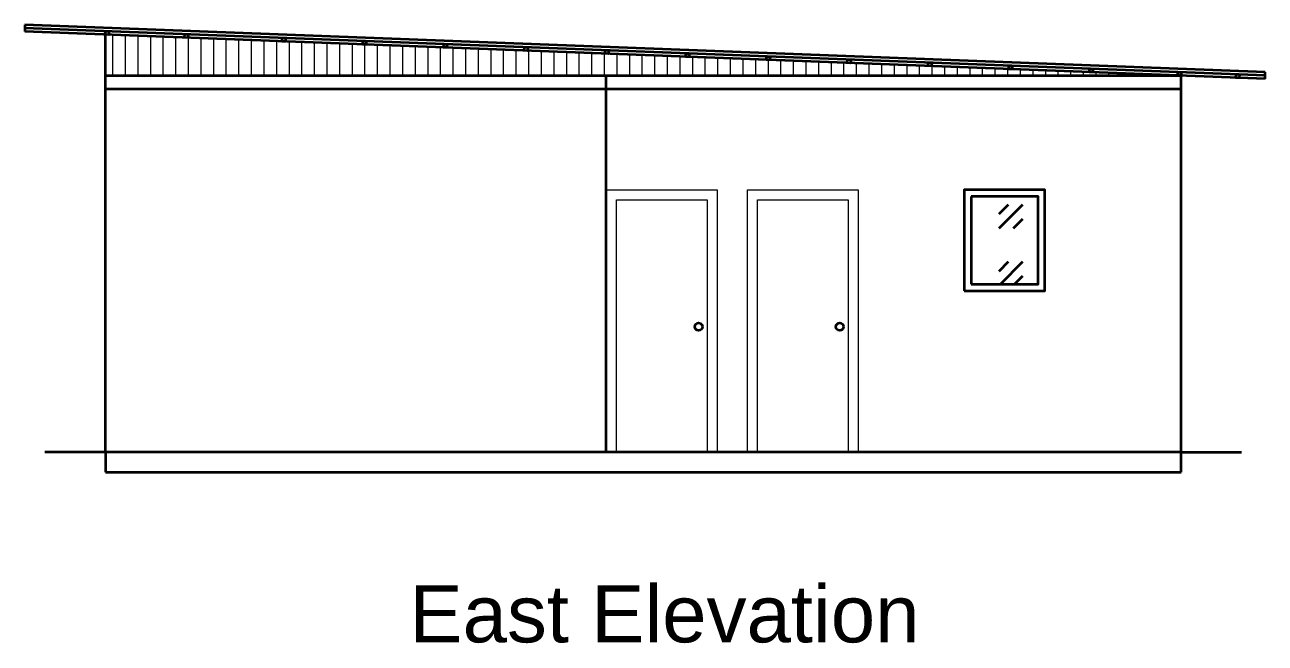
# Model space of a CAD drawing. Header units: inches. Extents: x 0 to 383786, y -43792 to 0.
# Drawn here: x 358319.1 to 358688.1, y -41279.6 to -41095.7 of the extents above; entities that cross this region are included whole.
import ezdxf

# ---------------------------------------------------------------- set-up
doc = ezdxf.new("R2010")
doc.units = ezdxf.units.IN
doc.header["$LTSCALE"] = 2
doc.header["$MEASUREMENT"] = 0
doc.layers.get('0').update_dxf_attribs({"linetype": 'CONTINUOUS'})
doc.layers.add('door', color=20, linetype='CONTINUOUS', lineweight=35)
doc.layers.add('steps', color=253, linetype='CONTINUOUS', lineweight=20)
doc.styles.get("Standard").update_dxf_attribs({"font": 'ARIALN.TTF'})

msp = doc.modelspace()

# ---------------------------------------------------------------- hatches: boundary and pattern name
at = {"layer": 'door', "ltscale": 0.5}
h = msp.add_hatch(dxfattribs=at)
h.set_pattern_fill('GOST_GLASS', color=256, scale=2)
h.set_pattern_definition([(45, (1684.03, -8114.527), (16.97056275, 0), [10, -14]), (45, (1688.273, -8114.527), (16.97056275, 0), [4, -20]), (45, (1684.03, -8110.285), (16.97056275, 0), [4, -20])])
h.paths.add_polyline_path([(358600.57, -41172.8), (358620.57, -41172.8), (358620.57, -41146.8), (358600.57, -41146.8)])
at = {"layer": 'steps', "ltscale": 0.3}
h = msp.add_hatch(dxfattribs=at)
h.set_pattern_fill('ANSI31', scale=30, angle=45)
h.set_pattern_definition([(90, (839.025, -4879.5386), (-3.75, 0), [])])
h.paths.add_polyline_path([(358663.07, -41110.8), (358343.08, -41110.8), (358343.08, -41098.61)])

# ---------------------------------------------------------------- linework, layer by layer
at = {"ltscale": 0.5}
msp.add_xline((362423.75, -41001.82), (1, 0), dxfattribs=at)
at = {"layer": 'door', "ltscale": 0.5}
for p, q in [((358688.08, -41109.75), (358319.08, -41095.7)), ((358319.08, -41095.7), (358319.08, -41097.7)), ((358688.08, -41110.75), (358319.08, -41096.7)), ((358688.08, -41111.75), (358319.08, -41097.7)), ((358343.08, -41110.8), (358343.08, -41098.8)), ((358688.08, -41111.75), (358688.08, -41109.75)), ((358343.08, -41222.8), (358343.08, -41110.8)), ((358343.08, -41110.8), (358663.07, -41110.8)), ((358492.07, -41222.8), (358492.07, -41110.8)), ((358663.07, -41222.8), (358663.07, -41110.8)), ((358663.07, -41114.8), (358343.08, -41114.8)), ((358600.57, -41146.8), (358600.57, -41172.8)), ((358343.08, -41222.8), (358325.08, -41222.8)), ((358663.07, -41222.8), (358343.08, -41222.8)), ((358343.08, -41222.8), (358343.08, -41228.8)), ((358663.07, -41222.8), (358681.07, -41222.8)), ((358663.07, -41228.8), (358663.07, -41222.8)), ((358343.08, -41228.8), (358663.07, -41228.8))]:
    msp.add_line(p, q, dxfattribs=at)
for points in [[(358343.13, -41097.61), (358344.12, -41097.65), (358344.09, -41098.65), (358343.09, -41098.61)], [(358366.65, -41098.51), (358367.65, -41098.55), (358367.61, -41099.55), (358366.61, -41099.51)], [(358395.65, -41099.61), (358396.65, -41099.65), (358396.61, -41100.65), (358395.61, -41100.61)], [(358419.67, -41100.53), (358420.67, -41100.57), (358420.63, -41101.57), (358419.63, -41101.53)], [(358443.69, -41101.44), (358444.69, -41101.48), (358444.65, -41102.48), (358443.65, -41102.44)], [(358467.71, -41102.36), (358468.71, -41102.4), (358468.67, -41103.4), (358467.67, -41103.36)], [(358491.73, -41103.27), (358492.73, -41103.31), (358492.69, -41104.31), (358491.69, -41104.27)], [(358515.75, -41104.19), (358516.75, -41104.23), (358516.71, -41105.23), (358515.71, -41105.19)], [(358539.77, -41105.1), (358540.77, -41105.14), (358540.73, -41106.14), (358539.73, -41106.1)], [(358563.79, -41106.02), (358564.79, -41106.06), (358564.75, -41107.06), (358563.75, -41107.02)], [(358587.81, -41106.93), (358588.81, -41106.97), (358588.77, -41107.97), (358587.77, -41107.93)], [(358611.83, -41107.85), (358612.83, -41107.89), (358612.79, -41108.89), (358611.79, -41108.85)], [(358635.85, -41108.76), (358636.85, -41108.8), (358636.81, -41109.8), (358635.81, -41109.76)], [(358662.11, -41109.76), (358663.11, -41109.8), (358663.07, -41110.8), (358662.07, -41110.76)], [(358679.41, -41110.42), (358680.41, -41110.46), (358680.37, -41111.46), (358679.37, -41111.42)], [(358598.57, -41174.8), (358622.57, -41174.8), (358622.57, -41144.8), (358598.57, -41144.8)]]:
    msp.add_lwpolyline(points, close=True, dxfattribs=at)
msp.add_lwpolyline([(358600.57, -41172.8), (358620.57, -41172.8), (358620.57, -41146.8), (358600.57, -41146.8)], dxfattribs=at)
for centre in [(358519.52, -41185.49), (358561.52, -41185.49)]:
    msp.add_circle(centre, 1.12, dxfattribs=at)
at = {"layer": 'steps', "color": 7, "ltscale": 0.3}
for p, q in [((358492.07, -41222.8), (358492.07, -41144.8)), ((358492.07, -41144.8), (358525.04, -41144.8)), ((358525.04, -41144.8), (358525.04, -41222.8)), ((358534.07, -41222.8), (358534.07, -41144.8)), ((358534.07, -41144.8), (358567.04, -41144.8)), ((358567.04, -41144.8), (358567.04, -41222.8)), ((358495.07, -41222.8), (358495.07, -41147.8)), ((358495.07, -41147.8), (358522.04, -41147.8)), ((358522.04, -41147.8), (358522.04, -41222.8)), ((358537.07, -41222.8), (358537.07, -41147.8)), ((358537.07, -41147.8), (358564.04, -41147.8)), ((358564.04, -41147.8), (358564.04, -41222.8))]:
    msp.add_line(p, q, dxfattribs=at)

# ---------------------------------------------------------------- texts
at = {"color": 7, "linetype": 'ByBlock', "lineweight": 5, "insert": (358509.37, -41266.01), "char_height": 6, "width": 195.2975, "attachment_point": 5}
msp.add_mtext('{\\fArial CE|b0|i0|c238|p34;\\P\\fArial CE|b0|i0|c0|p34;\\H2.8333x;East\\fArial CE|b0|i0|c238|p34; El\\fArial CE|b0|i0|c0|p34;e\\fArial CE|b0|i0|c238|p34;vation}', dxfattribs=at)

doc.saveas('drawing.dxf')
